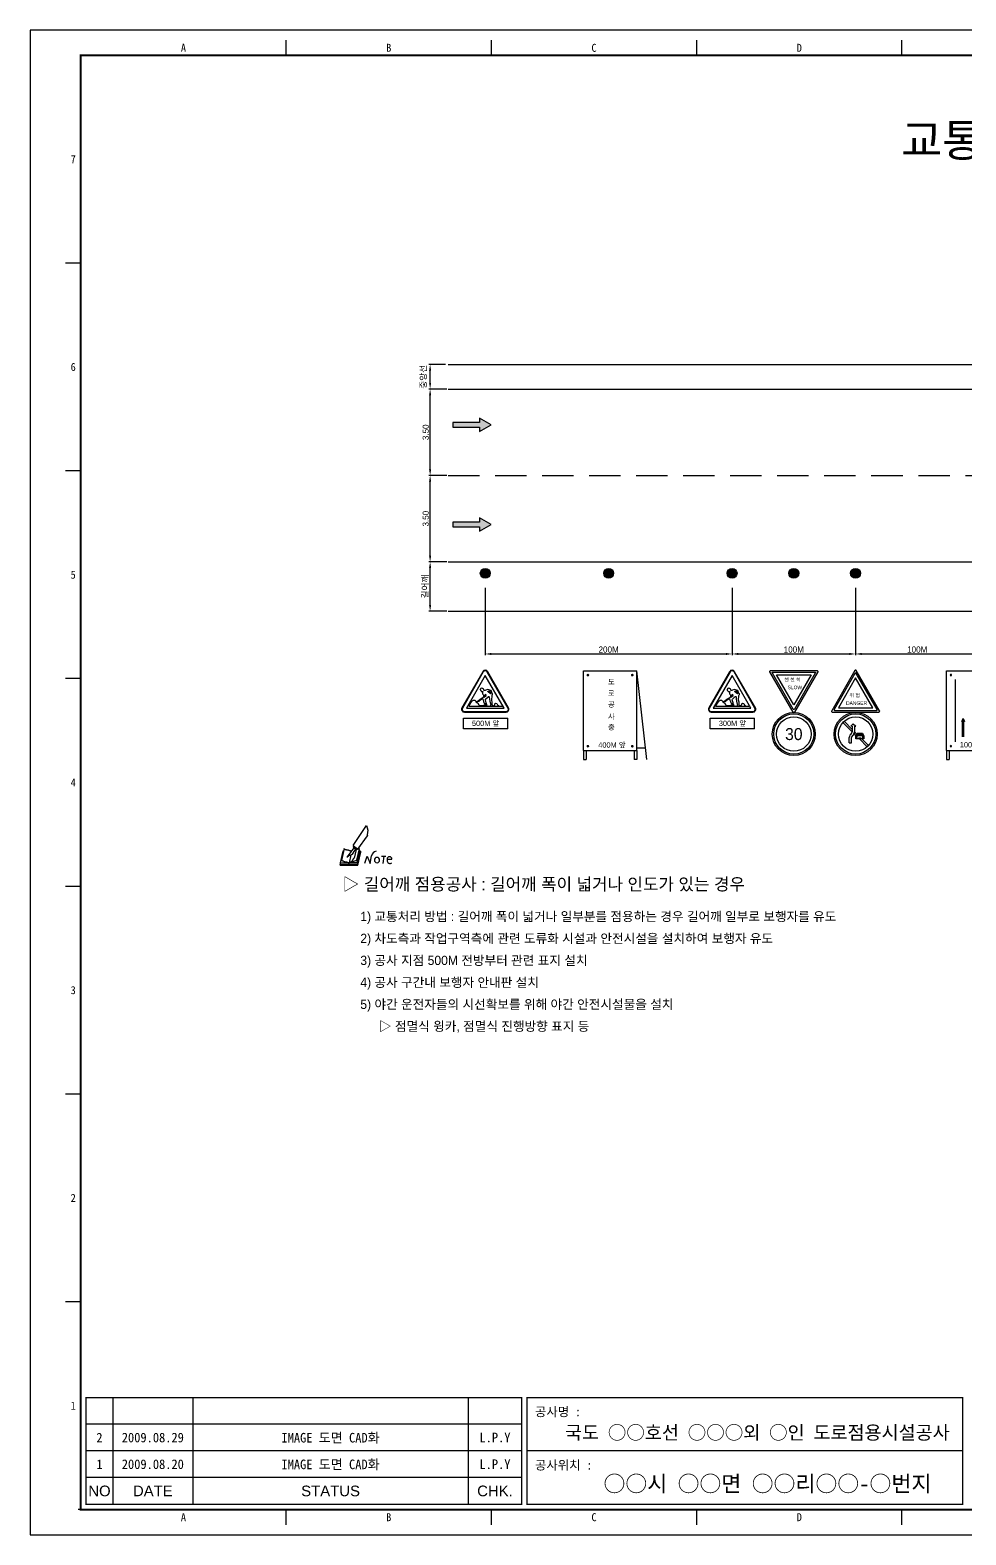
# Model space of a CAD drawing. Header units: millimetres. Extents: x 987 to 1850, y 23 to 633.
# Drawn here: x 987 to 1366, y 23 to 633 of the extents above; entities that cross this region are included whole.
import ezdxf
from ezdxf.enums import TextEntityAlignment as Align

# ---------------------------------------------------------------- set-up
doc = ezdxf.new("R2010")
doc.units = ezdxf.units.MM
doc.header["$LTSCALE"] = 2
doc.linetypes.add('HIDDEN', pattern=[9.525, 6.35, -3.175])
for name, color, linetype in [('CZ-DIMT-0002', 7, 'Continuous'), ('CZ-LIN1-0007', 7, 'Continuous'), ('CZ-LINE-0001', 7, 'Continuous'), ('CZ-TEXT-BOX0', 7, 'Continuous'), ('TITLE', 7, 'Continuous')]:
    doc.layers.add(name, color=color, linetype=linetype)
doc.styles.add('견고딕', font='arial.ttf')
doc.styles.add('돋움', font='')
doc.styles.add('돋음체', font='')
doc.styles.get('돋움').set_extended_font_data('Dotum')
doc.styles.get('돋음체').set_extended_font_data('DotumChe')

# ---------------------------------------------------------------- blocks, each defined once
blk = doc.blocks.new('note')
for p, q in [((0.85, 3.5), (3.53, 7.57)), ((3.53, 7.57), (3.8, 6.64)), ((3.8, 6.64), (3.69, 5.72)), ((1, 3.1), (0.75, 2.77)), ((0.85, 3.5), (1.8, 2.79)), ((1, 3.4), (0.85, 3.21)), ((0.85, 3.21), (1.52, 2.71)), ((1.8, 2.79), (3.74, 5.46)), ((3.69, 5.72), (3.74, 5.46)), ((-1.24, 2.36), (-1.77, 0)), ((-1.77, 0), (1.77, 0)), ((-1.77, 0), (-1.77, -0.3)), ((-1.53, 0.52), (-1.55, 0.54)), ((-1.01, 2.9), (-1.53, 0.52)), ((-1.48, 0.48), (-1.53, 0.52)), ((-1.43, 0.44), (-1.48, 0.48)), ((-1.38, 0.41), (-1.43, 0.44)), ((-1.33, 0.4), (-1.38, 0.41)), ((-1.27, 0.37), (-1.33, 0.4)), ((-1.22, 0.35), (-1.27, 0.37)), ((-1.13, 2.36), (-1.24, 2.36)), ((-1.17, 0.33), (-1.22, 0.35)), ((-1.12, 0.32), (-1.17, 0.33)), ((-1.02, 0.25), (-1.12, 0.32)), ((-0.97, 0.22), (-1.02, 0.25)), ((-1, 2.9), (-1.01, 2.9)), ((-0.98, 2.85), (-1, 2.9)), ((-0.95, 2.8), (-0.98, 2.85)), ((-0.93, 0.21), (-0.97, 0.22)), ((-0.9, 2.75), (-0.95, 2.8)), ((-0.88, 0.19), (-0.93, 0.21)), ((-0.85, 2.72), (-0.9, 2.75)), ((-0.8, 0.18), (-0.88, 0.19)), ((-0.79, 2.69), (-0.85, 2.72)), ((-0.75, 0.17), (-0.8, 0.18)), ((-0.74, 2.68), (-0.79, 2.69)), ((-0.7, 0.16), (-0.75, 0.17)), ((-0.69, 2.65), (-0.74, 2.68)), ((-0.64, 0.15), (-0.7, 0.16)), ((-0.64, 2.65), (-0.69, 2.65)), ((-0.59, 2.63), (-0.64, 2.65)), ((-0.58, 0.14), (-0.64, 0.15)), ((-0.54, 2.62), (-0.59, 2.63)), ((-0.53, 0.13), (-0.58, 0.14)), ((-0.48, 2.61), (-0.54, 2.62)), ((-0.48, 0.12), (-0.53, 0.13)), ((-0.43, 2.61), (-0.48, 2.61)), ((-0.43, 0.11), (-0.48, 0.12)), ((0.75, 2.77), (-0.46, 1.16)), ((0.37, 2.24), (-0.46, 1.16)), ((-0.46, 1.16), (-0.08, 1.47)), ((-0.38, 2.59), (-0.43, 2.61)), ((-0.38, 0.08), (-0.43, 0.11)), ((-0.33, 2.59), (-0.38, 2.59)), ((-0.29, 0.06), (-0.38, 0.08)), ((-0.27, 2.58), (-0.33, 2.59)), ((-0.23, 0.05), (-0.29, 0.06)), ((-0.22, 2.57), (-0.27, 2.58)), ((-0.16, 0.04), (-0.23, 0.05)), ((-0.17, 2.56), (-0.22, 2.57)), ((-0.12, 2.55), (-0.17, 2.56)), ((-0.11, 0.03), (-0.16, 0.04)), ((-0.07, 2.53), (-0.12, 2.55)), ((-0.04, 0.02), (-0.11, 0.03)), ((-0.08, 1.47), (0.72, 1.75)), ((-0.01, 2.51), (-0.07, 2.53)), ((-0.05, -0.3), (-0.05, 0)), ((0, 0), (-0.04, 0.02)), ((0.04, 2.5), (-0.01, 2.51)), ((0.37, 1.63), (0, 0)), ((0, 0), (1.6, 0.53)), ((0, 0), (1.65, 0.18)), ((0, 0.01), (0.06, 0.04)), ((0, -0.3), (0, 0)), ((0.09, 2.48), (0.04, 2.5)), ((0.05, -0.3), (0.05, 0)), ((0.06, 0.04), (0.11, 0.07)), ((0.14, 2.48), (0.09, 2.48)), ((0.11, 0.07), (0.16, 0.09)), ((0.2, 2.47), (0.14, 2.48)), ((0.16, 0.09), (0.21, 0.12)), ((0.26, 2.43), (0.18, 2.46)), ((0.21, 0.12), (0.27, 0.14)), ((0.34, 2.4), (0.26, 2.43)), ((0.27, 0.14), (0.36, 0.19)), ((0.45, 2.37), (0.34, 2.4)), ((0.36, 0.19), (0.41, 0.22)), ((0.41, 0.22), (0.46, 0.27)), ((0.46, 0.27), (0.51, 0.3)), ((0.51, 0.3), (0.56, 0.34)), ((0.56, 0.34), (0.6, 0.4)), ((0.6, 0.4), (0.64, 0.45)), ((0.64, 0.45), (0.67, 0.51)), ((0.67, 0.51), (0.74, 0.58)), ((0.72, 1.75), (1.16, 2.53)), ((0.74, 0.58), (0.79, 0.63)), ((0.79, 0.63), (0.83, 0.68)), ((0.83, 0.68), (0.86, 0.73)), ((0.86, 0.73), (0.89, 0.79)), ((0.89, 0.84), (0.92, 0.89)), ((0.89, 0.79), (0.89, 0.84)), ((0.92, 0.89), (0.96, 0.95)), ((0.96, 0.95), (1.01, 0.97)), ((1.47, 2.74), (1.01, 0.97)), ((1.16, 2.53), (1.37, 2.82)), ((2.13, 2.84), (1.44, 2.63)), ((1.52, 2.71), (1.66, 2.9)), ((1.6, 0.53), (2.13, 2.84)), ((1.65, 0.18), (2.19, 2.48)), ((1.77, 0), (2.3, 2.36)), ((1.77, -0.3), (2.3, 2.07)), ((1.77, -0.38), (2.3, 1.99)), ((1.77, -0.44), (2.3, 1.93)), ((1.77, 0), (1.77, -0.3)), ((2.19, 2.48), (2.04, 2.47)), ((2.3, 2.36), (2.16, 2.36)), ((2.3, 2.36), (2.3, 2.07)), ((3.21, -0.08), (3.68, 1.4)), ((3.68, 1.4), (4.26, -0.14)), ((4.26, -0.14), (4.56, 1.44)), ((6.55, 1.34), (7.46, 1.34)), ((7.01, 1.34), (6.87, -0.11)), ((7.71, 0.77), (7.71, 0.55)), ((7.71, 0.77), (8.67, 0.77)), ((-1.77, -0.3), (1.77, -0.3)), ((-1.77, -0.43), (-1.77, -0.3)), ((-1.77, -0.37), (1.77, -0.37)), ((-1.77, -0.43), (1.77, -0.43))]:
    blk.add_line(p, q)
for centre, major_axis, start_param, end_param in [((0.4, 2.31), (0.0702, 0.0702), 3.283946, 6.425539), ((5.68, 1.23), (-0.806, 0.806), -0.591174, 0.597824), ((5.66, 0.58), (-0.378, 0.378), 3.926991, 10.210176), ((8.3, 0.49), (0.422, 0.422), 2.265602, 4.634911), ((8.19, 0.77), (-0.342, 0.342), 3.926991, 7.068583)]:
    blk.add_ellipse(centre, major_axis=major_axis, ratio=1, start_param=start_param, end_param=end_param)

msp = doc.modelspace()

# ---------------------------------------------------------------- hatches: boundary and pattern name
h = msp.add_hatch(color=256)
edge = h.paths.add_edge_path()
edge.add_arc((1171.63, 413.19), 2, 0, 360)
h = msp.add_hatch(color=256)
edge = h.paths.add_edge_path()
edge.add_arc((1221.63, 413.19), 2, 0, 360)
h = msp.add_hatch(color=256)
edge = h.paths.add_edge_path()
edge.add_arc((1271.63, 413.19), 2, 0, 360)
h = msp.add_hatch(color=256)
edge = h.paths.add_edge_path()
edge.add_arc((1296.63, 413.19), 2, 0, 360)
h = msp.add_hatch(color=256)
edge = h.paths.add_edge_path()
edge.add_arc((1321.63, 413.19), 2, 0, 360)
at = {"layer": 'CZ-LIN1-0007'}
for points in [[(1169.35, 472.41), (1169.35, 470.66), (1174.03, 473.36), (1169.35, 476.07), (1169.35, 474.32), (1158.55, 474.32), (1158.55, 472.41)], [(1169.35, 432.05), (1169.35, 430.31), (1174.03, 433.01), (1169.35, 435.71), (1169.35, 433.96), (1158.55, 433.96), (1158.55, 432.05)]]:
    msp.add_hatch(color=256, dxfattribs=at).paths.add_polyline_path(points)

# ---------------------------------------------------------------- linework, layer by layer
at = {"color": 1}
for p, q in [((1156.58, 497.83), (1686.92, 497.83)), ((1156.58, 487.83), (1686.92, 487.83)), ((1156.58, 417.83), (1686.92, 417.83)), ((1156.58, 397.83), (1686.92, 397.83))]:
    msp.add_line(p, q, dxfattribs=at)
at = {"color": 1, "linetype": 'HIDDEN'}
msp.add_line((1156.58, 452.83), (1686.92, 452.83), dxfattribs=at)
for p, q in [((1211.41, 373.72), (1233.01, 373.72)), ((1211.41, 341.32), (1211.41, 373.72)), ((1237.14, 337.72), (1233.01, 373.72)), ((1233.01, 341.32), (1233.01, 373.72)), ((1358.49, 373.72), (1380.09, 373.72)), ((1358.49, 341.32), (1358.49, 373.72)), ((1362.09, 344.92), (1362.09, 370.12)), ((1162.77, 354.44), (1180.75, 354.44)), ((1162.77, 350.09), (1162.77, 354.44)), ((1164.97, 359.28), (1178.46, 359.28)), ((1180.75, 350.09), (1180.75, 354.44)), ((1262.77, 350.09), (1262.77, 354.44)), ((1262.77, 354.44), (1280.75, 354.44)), ((1264.97, 359.28), (1278.46, 359.28)), ((1280.75, 350.09), (1280.75, 354.44)), ((1321.67, 356.77), (1321.67, 356.95)), ((1365.2, 354.4), (1364.6, 353.19)), ((1365.2, 354.4), (1365.81, 353.19)), ((1180.75, 350.09), (1162.77, 350.09)), ((1280.75, 350.09), (1262.77, 350.09)), ((1320.25, 348.99), (1316.51, 352.73)), ((1316.99, 353.21), (1320.25, 349.95)), ((1320.73, 352.14), (1319.77, 351.18)), ((1320.25, 351.18), (1319.77, 351.18)), ((1320.25, 351.18), (1320.25, 348.97)), ((1320.73, 352.14), (1321.69, 351.18)), ((1321.82, 347.42), (1321.04, 348.2)), ((1321.21, 351.18), (1321.21, 348.97)), ((1321.21, 351.18), (1321.69, 351.18)), ((1321.21, 348.99), (1322.15, 348.05)), ((1321.73, 347.27), (1322.31, 348.35)), ((1322.07, 347.48), (1322.41, 348.13)), ((1322.31, 348.35), (1324.4, 348.35)), ((1322.41, 348.13), (1324.3, 348.13)), ((1324.3, 348.13), (1324.64, 347.48)), ((1324.4, 348.35), (1324.97, 347.27)), ((1364.9, 353.19), (1364.6, 353.19)), ((1364.9, 346.85), (1364.9, 353.19)), ((1365.51, 346.85), (1365.51, 353.19)), ((1365.81, 353.19), (1365.51, 353.19)), ((1233.01, 342.4), (1236.61, 342.4)), ((1319.09, 344.51), (1319.09, 346.67)), ((1319.09, 344.51), (1320.05, 344.51)), ((1320.05, 344.51), (1320.05, 346.67)), ((1324.97, 347.27), (1321.73, 347.27)), ((1321.73, 346.04), (1321.73, 347.27)), ((1324.97, 346.04), (1321.73, 346.04)), ((1324.64, 347.48), (1322.07, 347.48)), ((1323.03, 346.47), (1323.75, 346.47)), ((1323.03, 346.26), (1323.03, 346.47)), ((1323.75, 346.26), (1323.03, 346.26)), ((1326.37, 342.87), (1323.2, 346.04)), ((1323.75, 346.47), (1323.75, 346.26)), ((1324.16, 346.04), (1326.85, 343.35)), ((1324.97, 347.27), (1324.97, 346.04)), ((1211.41, 341.32), (1233.01, 341.32)), ((1211.41, 341.32), (1211.41, 337.72)), ((1211.41, 337.72), (1212.49, 337.72)), ((1212.49, 341.32), (1212.49, 337.72)), ((1231.93, 341.32), (1231.93, 337.72)), ((1233.01, 337.72), (1231.93, 337.72)), ((1233.01, 341.32), (1233.01, 337.72)), ((1358.49, 341.32), (1380.09, 341.32)), ((1358.49, 341.32), (1358.49, 337.72)), ((1358.49, 337.72), (1359.57, 337.72)), ((1359.57, 341.32), (1359.57, 337.72))]:
    msp.add_line(p, q)
for points in [[(1163.18, 356.95), (1180.08, 356.95, 0.57735), (1181.08, 358.69), (1172.64, 373.32, 0.57735), (1170.62, 373.32), (1162.18, 358.69, 0.57735)], [(1163.18, 357.18), (1180.08, 357.18, 0.57735), (1180.88, 358.57), (1172.43, 373.2, 0.57735), (1170.82, 373.2), (1162.38, 358.57, 0.57735)], [(1263.18, 356.95), (1280.08, 356.95, 0.57735), (1281.08, 358.69), (1272.64, 373.32, 0.57735), (1270.62, 373.32), (1262.18, 358.69, 0.57735)], [(1263.18, 357.18), (1280.08, 357.18, 0.57735), (1280.88, 358.57), (1272.43, 373.2, 0.57735), (1270.82, 373.2), (1262.38, 358.57, 0.57735)], [(1296.36, 356.92), (1286.93, 373.26, -0.612147), (1287.18, 373.74), (1306.08, 373.74, -0.612147), (1306.32, 373.26), (1296.89, 356.92, -0.57735)], [(1305.33, 372.68), (1296.89, 358.08, -0.57735), (1296.36, 358.08), (1287.93, 372.68, -0.604333), (1288.18, 373.17), (1305.08, 373.17, -0.604333)], [(1321.41, 373.77), (1311.98, 357.44, 0.612147), (1312.23, 356.95), (1331.12, 356.95, 0.612147), (1331.37, 357.44), (1321.94, 373.77, 0.57735)], [(1330.37, 358.01), (1321.94, 372.62, 0.57735), (1321.41, 372.62), (1312.97, 358.01, 0.604333), (1313.22, 357.52), (1330.12, 357.52, 0.604333)], [(1360.02, 371.92, 1), (1360.56, 371.92, 1)], [(1322.09, 347.05, 0.113017), (1322.01, 347.03, 0.103369), (1321.94, 346.98, 0.092126), (1321.9, 346.9, 0.085497), (1321.88, 346.8, 0.085497), (1321.9, 346.7, 0.092126), (1321.94, 346.62, 0.103369), (1322.01, 346.56, 0.113017), (1322.09, 346.55, 0.113017), (1322.18, 346.56, 0.103369), (1322.25, 346.62, 0.092126), (1322.29, 346.7, 0.085497), (1322.31, 346.8, 0.085497), (1322.29, 346.9, 0.092126), (1322.25, 346.98, 0.103369), (1322.18, 347.03, 0.113017)], [(1324.61, 347.05, 0.113017), (1324.53, 347.03, 0.103369), (1324.46, 346.98, 0.092126), (1324.42, 346.9, 0.085497), (1324.4, 346.8, 0.085497), (1324.42, 346.7, 0.092126), (1324.46, 346.62, 0.103369), (1324.53, 346.56, 0.113017), (1324.61, 346.55, 0.113017), (1324.7, 346.56, 0.103369), (1324.77, 346.62, 0.092126), (1324.81, 346.7, 0.085497), (1324.83, 346.8, 0.085497), (1324.81, 346.9, 0.092126), (1324.77, 346.98, 0.103369), (1324.7, 347.03, 0.113017)], [(1360.02, 343.12, 1), (1360.56, 343.12, 1)]]:
    msp.add_lwpolyline(points, format="xyb", close=True)
at = {"const_width": 0.54}
for points in [[(1212.94, 371.92, 1), (1213.48, 371.92, 1)], [(1230.94, 371.92, 1), (1231.48, 371.92, 1)], [(1212.94, 343.12, 1), (1213.48, 343.12, 1)], [(1230.94, 343.12, 1), (1231.48, 343.12, 1)]]:
    msp.add_lwpolyline(points, format="xyb", close=True, dxfattribs=at)
for points in [[(1296.63, 359.92), (1289.65, 372.01), (1303.61, 372.01)], [(1179.27, 358.57), (1171.63, 371.81), (1163.99, 358.57)], [(1171.23, 360.59), (1171.54, 360.44), (1171.67, 360.22), (1171.69, 360.03), (1171.69, 359.89), (1171.36, 359.84), (1171.09, 359.71), (1171.09, 359.67), (1171.36, 359.65), (1171.42, 359.62), (1171.69, 359.69), (1172.24, 359.86), (1172.34, 360.08), (1172.2, 360.18), (1172.12, 360.22), (1172.05, 360.7), (1171.69, 361.87), (1171.77, 362.16), (1172.78, 363.08), (1172.97, 363.2), (1173.11, 363.26), (1173.23, 363.19), (1173.24, 362.98), (1173.31, 362.21), (1173.46, 361.36), (1173.72, 360.13), (1173.84, 359.94), (1173.98, 359.86), (1173.96, 359.72), (1173.77, 359.62), (1173.62, 359.5), (1173.57, 359.42), (1173.77, 359.4), (1174.59, 359.42), (1174.69, 359.45), (1174.73, 359.57), (1174.45, 359.94), (1174.42, 360.15), (1174.44, 360.44), (1174.49, 360.95), (1174.28, 361.84), (1174.42, 363.63), (1174.44, 363.9), (1174.59, 364.07), (1174.62, 364.28), (1174.49, 364.47), (1174.4, 364.52), (1173.98, 365.66), (1172.49, 366.07), (1171.81, 365.8), (1171.59, 365.7), (1171.38, 365.66), (1171.23, 365.64), (1171.11, 365.76), (1171.06, 365.95), (1170.99, 366.26), (1170.92, 366.4), (1170.72, 366.48), (1170.49, 366.55), (1170.15, 366.57), (1169.91, 366.48), (1169.73, 366.28), (1169.64, 366.19), (1169.64, 366.05), (1169.68, 365.78), (1169.79, 365.64), (1169.95, 365.51), (1170, 365.35), (1170.03, 365.3), (1170.17, 365.25), (1170.37, 365.22), (1170.58, 365.18), (1170.7, 365.24), (1170.77, 365.22), (1170.7, 365.12), (1170.55, 364.89), (1170.53, 364.67), (1170.56, 364.4), (1170.67, 364.21), (1170.85, 364.06), (1170.96, 363.82), (1170.96, 363.6), (1170.8, 362.88), (1170.7, 362.69), (1169.15, 361.8), (1169.01, 361.7), (1168.05, 361.05), (1168.99, 361.33), (1169.15, 361.43), (1169.27, 361.53), (1169.27, 361.6), (1170.49, 362.3), (1170.63, 362.37), (1170.63, 362.25), (1170.75, 361.75), (1170.94, 361.26), (1171.07, 360.83)], [(1279.27, 358.57), (1271.63, 371.81), (1263.99, 358.57)], [(1271.23, 360.59), (1271.54, 360.44), (1271.67, 360.22), (1271.69, 360.03), (1271.69, 359.89), (1271.36, 359.84), (1271.09, 359.71), (1271.09, 359.67), (1271.36, 359.65), (1271.42, 359.62), (1271.69, 359.69), (1272.24, 359.86), (1272.34, 360.08), (1272.2, 360.18), (1272.12, 360.22), (1272.05, 360.7), (1271.69, 361.87), (1271.77, 362.16), (1272.78, 363.08), (1272.97, 363.2), (1273.11, 363.26), (1273.23, 363.19), (1273.24, 362.98), (1273.31, 362.21), (1273.46, 361.36), (1273.72, 360.13), (1273.84, 359.94), (1273.98, 359.86), (1273.96, 359.72), (1273.77, 359.62), (1273.62, 359.5), (1273.57, 359.42), (1273.77, 359.4), (1274.59, 359.42), (1274.69, 359.45), (1274.73, 359.57), (1274.45, 359.94), (1274.42, 360.15), (1274.44, 360.44), (1274.49, 360.95), (1274.28, 361.84), (1274.42, 363.63), (1274.44, 363.9), (1274.59, 364.07), (1274.62, 364.28), (1274.49, 364.47), (1274.4, 364.52), (1273.98, 365.66), (1272.49, 366.07), (1271.81, 365.8), (1271.59, 365.7), (1271.38, 365.66), (1271.23, 365.64), (1271.11, 365.76), (1271.06, 365.95), (1270.99, 366.26), (1270.92, 366.4), (1270.72, 366.48), (1270.49, 366.55), (1270.15, 366.57), (1269.91, 366.48), (1269.73, 366.28), (1269.64, 366.19), (1269.64, 366.05), (1269.68, 365.78), (1269.79, 365.64), (1269.95, 365.51), (1270, 365.35), (1270.03, 365.3), (1270.17, 365.25), (1270.37, 365.22), (1270.58, 365.18), (1270.7, 365.24), (1270.77, 365.22), (1270.7, 365.12), (1270.55, 364.89), (1270.53, 364.67), (1270.56, 364.4), (1270.67, 364.21), (1270.85, 364.06), (1270.96, 363.82), (1270.96, 363.6), (1270.8, 362.88), (1270.7, 362.69), (1269.15, 361.8), (1269.01, 361.7), (1268.05, 361.05), (1268.99, 361.33), (1269.15, 361.43), (1269.27, 361.53), (1269.27, 361.6), (1270.49, 362.3), (1270.63, 362.37), (1270.63, 362.25), (1270.75, 361.75), (1270.94, 361.26), (1271.07, 360.83)], [(1321.67, 370.77), (1314.69, 358.68), (1328.66, 358.68)], [(1171.18, 363), (1172.03, 363.66), (1172.03, 363.84), (1171.96, 363.97), (1171.69, 364.06), (1171.5, 363.99), (1171.48, 363.8), (1171.48, 363.7)], [(1172.64, 365.34), (1172.73, 365.46), (1173.57, 365.41), (1173.94, 364.77), (1174.01, 364.57), (1173.96, 364.42), (1173.82, 364.36)], [(1271.18, 363), (1272.03, 363.66), (1272.03, 363.84), (1271.96, 363.97), (1271.69, 364.06), (1271.5, 363.99), (1271.48, 363.8), (1271.48, 363.7)], [(1272.64, 365.34), (1272.73, 365.46), (1273.57, 365.41), (1273.94, 364.77), (1274.01, 364.57), (1273.96, 364.42), (1273.82, 364.36)]]:
    msp.add_lwpolyline(points, close=True)
for points in [[(1164.97, 359.28), (1166.21, 361.34), (1166.48, 361.45), (1166.53, 361.57), (1166.71, 361.8), (1166.96, 361.84), (1167.29, 361.82), (1167.54, 361.72), (1167.64, 361.55), (1167.68, 361.4), (1167.85, 361.33), (1167.9, 361.12), (1167.88, 361), (1168.09, 360.83), (1168.4, 360.73), (1168.63, 360.64), (1168.72, 360.47), (1168.79, 360.27), (1168.89, 360.08), (1169.06, 359.86), (1169.28, 359.74), (1169.64, 359.57), (1170.07, 359.55), (1170.75, 359.59), (1171.76, 359.6), (1172.68, 359.48), (1173, 359.4), (1173.24, 359.3), (1174.95, 359.36), (1175.17, 359.57), (1175.46, 359.82), (1175.55, 359.98), (1175.56, 360.34), (1175.82, 360.52), (1176.3, 360.44), (1176.48, 360.12), (1176.55, 359.88), (1176.78, 359.74), (1176.96, 359.6), (1177.03, 359.47)], [(1264.97, 359.28), (1266.21, 361.34), (1266.48, 361.45), (1266.53, 361.57), (1266.71, 361.8), (1266.96, 361.84), (1267.29, 361.82), (1267.54, 361.72), (1267.64, 361.55), (1267.68, 361.4), (1267.85, 361.33), (1267.9, 361.12), (1267.88, 361), (1268.09, 360.83), (1268.4, 360.73), (1268.63, 360.64), (1268.72, 360.47), (1268.79, 360.27), (1268.89, 360.08), (1269.06, 359.86), (1269.28, 359.74), (1269.64, 359.57), (1270.07, 359.55), (1270.75, 359.59), (1271.76, 359.6), (1272.68, 359.48), (1273, 359.4), (1273.24, 359.3), (1274.95, 359.36), (1275.17, 359.57), (1275.46, 359.82), (1275.55, 359.98), (1275.56, 360.34), (1275.82, 360.52), (1276.3, 360.44), (1276.48, 360.12), (1276.55, 359.88), (1276.78, 359.74), (1276.96, 359.6), (1277.03, 359.47)]]:
    msp.add_lwpolyline(points)
for centre, radius in [((1171.63, 413.19), 2), ((1221.63, 413.19), 2), ((1271.63, 413.19), 2), ((1296.63, 413.19), 2), ((1321.63, 413.19), 2), ((1296.63, 348.06), 8.71), ((1296.63, 348.06), 8.14), ((1296.63, 348.03), 6.98), ((1321.68, 348.06), 8.71), ((1321.68, 348.06), 8.14), ((1321.68, 348.03), 6.98)]:
    msp.add_circle(centre, radius)
for centre, radius, start, end in [((1321.01, 346.67), 1.92, 126.8699, 180), ((1319.29, 348.97), 0.96, 306.8699, 0), ((1319.29, 348.97), 1.92, 306.8699, 0), ((1321.01, 346.67), 0.96, 126.8699, 180)]:
    msp.add_arc(centre, radius, start, end)
for points in [[(1364.6, 353.19), (1365.81, 353.19), (1365.2, 354.4)], [(1365.51, 346.85), (1365.51, 353.19), (1364.9, 346.85), (1364.9, 353.19)]]:
    msp.add_solid(points)
at = {"layer": 'CZ-LIN1-0007'}
for points in [[(1169.35, 472.41), (1169.35, 470.66), (1174.03, 473.36), (1169.35, 476.07), (1169.35, 474.32), (1158.55, 474.32), (1158.55, 472.41)], [(1169.35, 432.05), (1169.35, 430.31), (1174.03, 433.01), (1169.35, 435.71), (1169.35, 433.96), (1158.55, 433.96), (1158.55, 432.05)]]:
    msp.add_lwpolyline(points, close=True, dxfattribs=at)
at = {"layer": 'CZ-LINE-0001'}
for p, q in [((1155.58, 497.83), (1148.8, 497.83)), ((1149.3, 490.33), (1149.3, 495.33)), ((1156.08, 487.83), (1148.8, 487.83)), ((1156.08, 487.83), (1148.8, 487.83)), ((1149.3, 455.33), (1149.3, 485.33)), ((1156.08, 452.83), (1148.8, 452.83)), ((1156.08, 452.83), (1148.8, 452.83)), ((1149.3, 420.33), (1149.3, 450.33)), ((1155.58, 417.83), (1148.8, 417.83)), ((1156.08, 417.83), (1148.8, 417.83)), ((1149.3, 400.33), (1149.3, 415.33)), ((1171.63, 407.33), (1171.63, 379.99)), ((1271.63, 407.33), (1271.63, 379.99)), ((1271.63, 407.33), (1271.63, 379.99)), ((1321.63, 407.33), (1321.63, 379.99)), ((1321.63, 407.33), (1321.63, 379.99)), ((1156.08, 397.83), (1148.8, 397.83)), ((1174.13, 380.49), (1269.13, 380.49)), ((1274.13, 380.49), (1319.13, 380.49)), ((1324.13, 380.49), (1369.13, 380.49))]:
    msp.add_line(p, q, dxfattribs=at)
for points in [[(1148.88, 495.33), (1149.72, 495.33), (1149.3, 497.83)], [(1148.88, 490.33), (1149.72, 490.33), (1149.3, 487.83)], [(1148.88, 485.33), (1149.72, 485.33), (1149.3, 487.83)], [(1148.88, 455.33), (1149.72, 455.33), (1149.3, 452.83)], [(1148.88, 450.33), (1149.72, 450.33), (1149.3, 452.83)], [(1148.88, 420.33), (1149.72, 420.33), (1149.3, 417.83)], [(1148.88, 415.33), (1149.72, 415.33), (1149.3, 417.83)], [(1148.88, 400.33), (1149.72, 400.33), (1149.3, 397.83)], [(1174.13, 380.91), (1174.13, 380.08), (1171.63, 380.49)], [(1269.13, 380.91), (1269.13, 380.08), (1271.63, 380.49)], [(1274.13, 380.91), (1274.13, 380.08), (1271.63, 380.49)], [(1319.13, 380.91), (1319.13, 380.08), (1321.63, 380.49)], [(1324.13, 380.91), (1324.13, 380.08), (1321.63, 380.49)]]:
    msp.add_solid(points, dxfattribs=at)
at = {"layer": 'TITLE', "color": 7, "linetype": 'Continuous'}
for p, q in [((1090.96, 623.06), (1090.96, 629.22)), ((1174.12, 623.06), (1174.12, 629.22)), ((1257.28, 623.06), (1257.28, 629.22)), ((1340.44, 623.06), (1340.44, 629.22)), ((1007.8, 538.87), (1001.64, 538.87)), ((1007.8, 454.68), (1001.64, 454.68)), ((1007.8, 370.49), (1001.64, 370.49)), ((1007.8, 286.31), (1001.64, 286.31)), ((1007.8, 202.12), (1001.64, 202.12)), ((1007.8, 117.93), (1001.64, 117.93)), ((1090.96, 27.58), (1090.96, 33.74)), ((1174.12, 27.58), (1174.12, 33.74)), ((1257.28, 27.58), (1257.28, 33.74)), ((1340.44, 27.58), (1340.44, 33.74))]:
    msp.add_line(p, q, dxfattribs=at)
at = {"layer": 'TITLE', "ltscale": 150}
for p, q in [((1020.77, 79.13), (1020.77, 35.9)), ((1053.19, 79.13), (1053.19, 35.9)), ((1164.77, 79.13), (1164.77, 35.9)), ((1186.39, 68.32), (1009.96, 68.32)), ((1186.39, 57.52), (1009.96, 57.52)), ((1364.98, 57.52), (1188.55, 57.52)), ((1186.39, 46.71), (1009.96, 46.71))]:
    msp.add_line(p, q, dxfattribs=at)
at = {"layer": 'TITLE'}
msp.add_line((1839.64, 33.74), (1006.77, 33.74), dxfattribs=at)
msp.add_lwpolyline([(987.26, 23.49), (1849.66, 23.49), (1849.66, 633.33), (987.26, 633.33)], close=True, dxfattribs=at)
at = {"layer": 'TITLE', "linetype": 'Continuous', "const_width": 0.821}
msp.add_lwpolyline([(1007.8, 33.74), (1007.8, 623.06), (1839.41, 623.06), (1839.41, 33.74)], close=True, dxfattribs=at)
at = {"layer": 'TITLE', "ltscale": 150, "const_width": 0.54}
for points in [[(1009.96, 79.13), (1186.39, 79.13), (1186.39, 35.9), (1009.96, 35.9)], [(1188.55, 79.13), (1364.98, 79.13), (1364.98, 35.9), (1188.55, 35.9)]]:
    msp.add_lwpolyline(points, close=True, dxfattribs=at)

# ---------------------------------------------------------------- block references
at = {"layer": 'CZ-TEXT-BOX0', "xscale": 2, "yscale": 2, "zscale": 2}
msp.add_blockref('note', (1116.47, 295.82), dxfattribs=at)

# ---------------------------------------------------------------- texts
at = {"style": '돋움'}
for s, height, p in [('도', 2.16, (1221.33, 368.13)), ('천 천 히', 1.44, (1292.76, 369.4)), ('SLOW', 1.44, (1294.12, 366.22)), ('공', 2.16, (1221.33, 358.97)), ('로', 2, (1221.41, 363.58)), ('DANGER', 1.44, (1317.8, 359.86)), ('위 험', 1.44, (1319.16, 363.06)), ('사', 2.16, (1221.33, 354.03)), ('중', 2.16, (1221.33, 349.77))]:
    msp.add_text(s, height=height, dxfattribs=at).set_placement(p)
for s, p in [('500M 앞', (1171.79, 352.38)), ('300M 앞', (1271.79, 352.38)), ('400M 앞', (1222.96, 343.61)), ('100M 앞', (1369.42, 343.71))]:
    msp.add_text(s, height=2.16, dxfattribs=at).set_placement(p, align=Align.MIDDLE_CENTER)
msp.add_text('30', height=4.86, rotation=359.98766, dxfattribs=at).set_placement((1296.63, 348.03), align=Align.MIDDLE_CENTER)
at = {"layer": 'CZ-DIMT-0002', "style": '돋움'}
for s, height, p in [('▷ 길어깨 점용공사 : 길어깨 폭이 넓거나 인도가 있는 경우', 5, (1113.79, 287.2)), ('1) 교통처리 방법 : 길어깨 폭이 넓거나 일부분를 점용하는 경우 길어깨 일부로 보행자를 유도', 3.75, (1121.03, 274.12)), ('2) 차도측과 작업구역측에 관련 도류화 시설과 안전시설을 설치하여 보행자 유도', 3.75, (1121.03, 265.22)), ('3) 공사 지점 500M 전방부터 관련 표지 설치', 3.75, (1121.03, 256.32)), ('4) 공사 구간내 보행자 안내판 설치', 3.75, (1121.03, 247.42)), ('5) 야간 운전자들의 시선확보를 위해 야간 안전시설물을 설치', 3.75, (1121.03, 238.52)), ('▷ 점멸식 윙카, 점멸식 진행방향 표지 등', 3.75, (1128.57, 229.62))]:
    msp.add_text(s, height=height, dxfattribs=at).set_placement(p, align=Align.MIDDLE_LEFT)
at = {"layer": 'CZ-LINE-0001', "char_height": 2.5, "attachment_point": 5, "rotation": 90, "style": '돋움'}
for s, insert in [('\\A1;중앙선', (1146.66, 492.83)), ('\\A1;3.50', (1147.52, 470.33)), ('\\A1;3.50', (1147.52, 435.33)), ('\\A1;길어깨', (1147.41, 407.83))]:
    msp.add_mtext(s, dxfattribs=dict(at, insert=insert))
at = {"layer": 'CZ-LINE-0001', "char_height": 2.5, "attachment_point": 5, "style": '돋움'}
for s, insert in [('\\A1;200M', (1221.63, 382.28)), ('\\A1;100M', (1296.63, 382.28)), ('\\A1;100M', (1346.63, 382.28))]:
    msp.add_mtext(s, dxfattribs=dict(at, insert=insert))
at = {"layer": 'TITLE', "color": 3, "linetype": 'Continuous', "style": '돋음체'}
for s, p in [('A', (1049.38, 626.14)), ('B', (1132.54, 626.14)), ('C', (1215.7, 626.14)), ('D', (1298.86, 626.14)), ('7', (1004.72, 580.98)), ('6', (1004.72, 496.79)), ('5', (1004.72, 412.6)), ('4', (1004.72, 328.41)), ('3', (1004.72, 244.22)), ('2', (1004.72, 160.04)), ('1', (1004.72, 75.85)), ('A', (1049.38, 30.66)), ('B', (1132.54, 30.66)), ('C', (1215.7, 30.66)), ('D', (1298.86, 30.66))]:
    msp.add_text(s, height=3.24, dxfattribs=at).set_placement(p, align=Align.MIDDLE)
at = {"layer": 'TITLE', "style": '돋움'}
msp.add_text('교통처리계획 예시 (2)', height=13.2407, dxfattribs=at).set_placement((1422, 588.68), align=Align.MIDDLE_CENTER)
at = {"layer": 'TITLE', "style": '돋음체'}
for s, p in [('공사명 : ', (1191.79, 71.57)), ('공사위치 :', (1191.79, 49.95))]:
    msp.add_text(s, height=3.674, dxfattribs=at).set_placement(p)
at = {"layer": 'TITLE', "color": 7, "linetype": 'Continuous', "style": '돋음체'}
for s, height, p in [('국도 ○○호선 ○○○외 ○인 도로점용시설공사', 5.5, (1281.86, 65.02)), ('○○시 ○○면 ○○리○○-○번지', 6.4842, (1285.98, 44.32))]:
    msp.add_text(s, height=height, dxfattribs=at).set_placement(p, align=Align.MIDDLE)
at = {"layer": 'TITLE', "color": 1, "linetype": 'Continuous', "style": '돋음체'}
msp.add_text('2', height=3.89, dxfattribs=at).set_placement((1015.36, 62.92), align=Align.MIDDLE)
at = {"layer": 'TITLE', "linetype": 'Continuous'}
for s, height, style, p in [('2009.08.29', 3.891, '돋음체', (1036.98, 62.92)), ('L.P.Y', 3.891, '돋음체', (1175.58, 62.92)), ('1', 3.89, '돋음체', (1015.36, 52.11)), ('2009.08.20', 3.891, '돋음체', (1036.98, 52.11)), ('L.P.Y', 3.891, '돋음체', (1175.58, 52.11)), ('NO', 4.323, '견고딕', (1015.36, 41.31)), ('DATE', 4.323, '견고딕', (1036.98, 41.31)), ('STATUS', 4.323, '견고딕', (1108.98, 41.31)), ('CHK.', 4.323, '견고딕', (1175.58, 41.31))]:
    msp.add_text(s, height=height, dxfattribs=dict(at, style=style)).set_placement(p, align=Align.MIDDLE)
at = {"layer": 'TITLE', "style": '돋음체'}
for p in [(1108.98, 62.92), (1108.98, 52.11)]:
    msp.add_text('IMAGE 도면 CAD화', height=3.8905, dxfattribs=at).set_placement(p, align=Align.MIDDLE)

doc.saveas('drawing.dxf')
